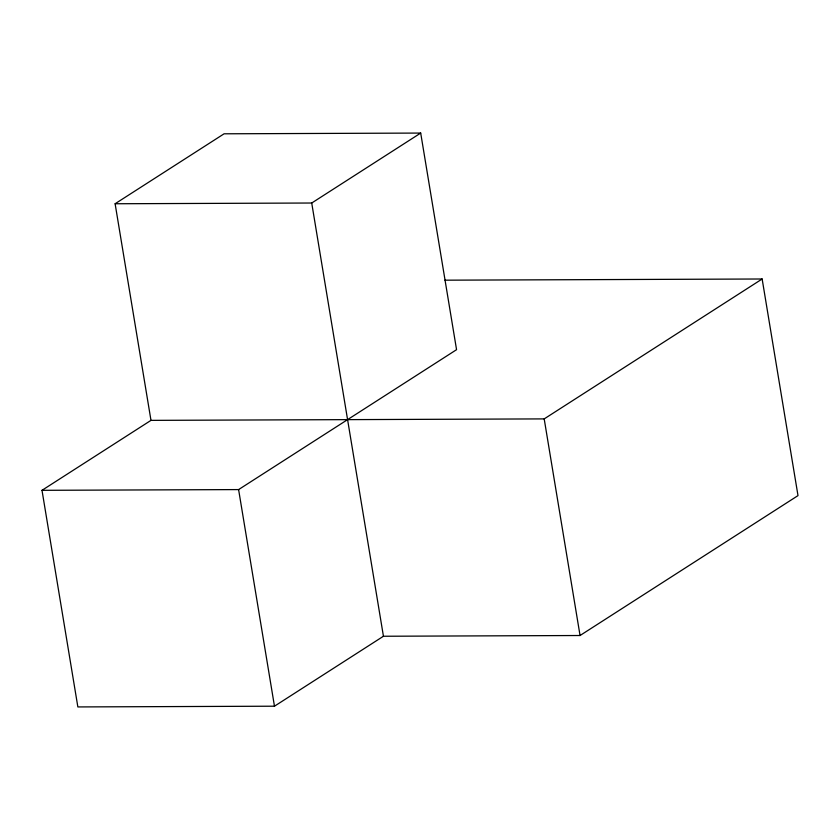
<?xml version="1.0" encoding="UTF-8"?>
<svg xmlns="http://www.w3.org/2000/svg" width="840" height="840" viewBox="0 0 840 840"><rect width="100%" height="100%" fill="white"/><g stroke="black" fill="none" stroke-linecap="round" stroke-linejoin="round"><path stroke-width="1.26" d="M42 490.319L150.98 420.368L115.112 203.753L224.091 133.802L420.693 133.067L456.561 349.681L238.602 489.584L42 490.319L77.858 706.933L274.47 706.199L383.439 636.248L580.051 635.513L798 495.611L762.143 278.995L444.948 280.182M115.112 203.753L311.724 203.018L420.693 133.067M150.98 420.368L544.194 418.897L762.143 278.995M544.194 418.897L580.051 635.513M311.724 203.018L383.439 636.248M238.602 489.584L274.47 706.199"/></g></svg>
